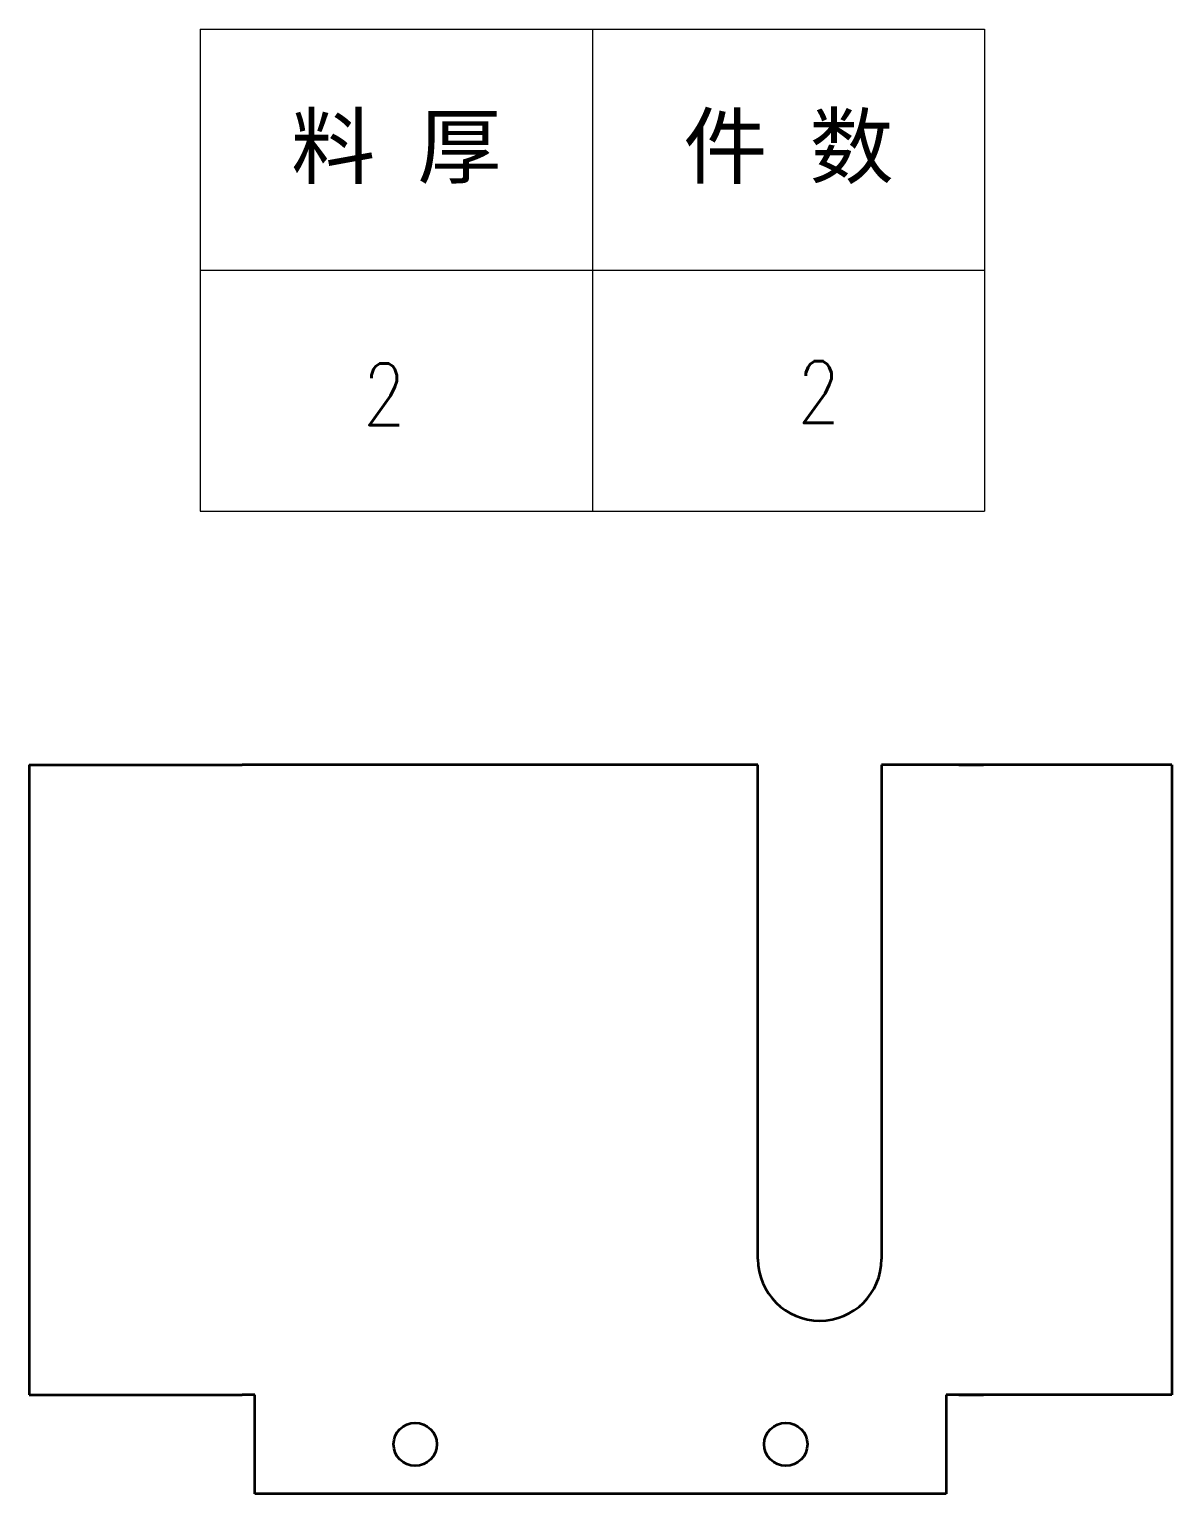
# Model space of a CAD drawing. Header units: millimetres. Extents: x 1333 to 359964, y -52803 to -5704.
# Drawn here: x 173269.9 to 173454.9, y -26067.6 to -25830.5 of the extents above; entities that cross this region are included whole.
import ezdxf
from ezdxf.enums import TextEntityAlignment as Align

# ---------------------------------------------------------------- set-up
doc = ezdxf.new("R2010")
doc.units = ezdxf.units.MM
doc.header["$LTSCALE"] = 0.5
doc.layers.add('标注线', color=3, linetype='Continuous', lineweight=18)
doc.layers.add('粗实线', color=7, linetype='Continuous', lineweight=35)
doc.styles.add('DIM', font='romans.shx', dxfattribs={"width": 0.8, "bigfont": 'bigfont.shx'})
doc.styles.get("Standard").update_dxf_attribs({"font": 'simplex.shx'})

# ---------------------------------------------------------------- blocks, each defined once
blk = doc.blocks.new('*T481')
at = {"color": 0, "linetype": 'ByBlock', "lineweight": -2, "transparency": 16777216}
for p, q in [((0, 0), (127, 0)), ((0, 0), (0, -78)), ((63.5, 0), (63.5, -78)), ((127, 0), (127, -78)), ((0, -39), (127, -39)), ((0, -78), (127, -78))]:
    blk.add_line(p, q, dxfattribs=at)
at = {"color": 0, "transparency": 16777216, "char_height": 10, "width": 60.5, "attachment_point": 5}
for s, insert in [('{\\fSimSun|b0|i0|c134|p2;料 厚}', (31.75, -19.5)), ('{\\fSimSun|b0|i0|c134|p2;件 数}', (95.25, -19.5))]:
    blk.add_mtext(s, dxfattribs=dict(at, insert=insert))
blk = doc.blocks.new('拆图参数')
blk.add_blockref('*T481', (-63.5, 78))
at = {"style": 'DIM', "width": 0.8}
blk.add_attdef('6', text='', height=10, dxfattribs=at).set_placement((-37.13, 18.91), align=Align.MIDDLE_LEFT)
blk.add_attdef('1', text='', height=10, dxfattribs=at).set_placement((36.65, 19.27), align=Align.MIDDLE_CENTER)

msp = doc.modelspace()

# ---------------------------------------------------------------- linework, layer by layer
at = {"layer": '粗实线', "lineweight": 35, "ltscale": 0.1}
for p, q in [((173269.858, -25949.58), (173304.358, -25949.58)), ((173420.358, -25949.58), (173424.358, -25949.58)), ((173269.858, -26051.58), (173304.358, -26051.58)), ((173420.358, -26051.58), (173424.358, -26051.58))]:
    msp.add_line(p, q, dxfattribs=at)
at = {"layer": '粗实线', "lineweight": 35}
for p, q in [((173269.858, -25949.58), (173269.858, -26051.58)), ((173387.858, -25949.58), (173304.358, -25949.58)), ((173387.858, -26029.58), (173387.858, -25949.58)), ((173407.858, -25949.58), (173407.858, -26029.58)), ((173454.858, -25949.58), (173454.858, -26051.58)), ((173418.358, -26067.58), (173306.358, -26067.58))]:
    msp.add_line(p, q, dxfattribs=at)
at = {"layer": '粗实线', "lineweight": 35, "ltscale": 0.3125}
msp.add_line((173454.858, -25949.58), (173407.858, -25949.58), dxfattribs=at)
at = {"layer": '粗实线', "lineweight": 35, "ltscale": 0.05}
for p, q in [((173306.358, -26051.58), (173304.358, -26051.58)), ((173454.858, -26051.58), (173418.358, -26051.58))]:
    msp.add_line(p, q, dxfattribs=at)
at = {"layer": '粗实线', "lineweight": 35, "ltscale": 0.4}
for p, q in [((173306.358, -26067.58), (173306.358, -26051.58)), ((173418.358, -26051.58), (173418.358, -26067.58))]:
    msp.add_line(p, q, dxfattribs=at)
at = {"layer": '粗实线', "lineweight": 35}
for centre in [(173332.358, -26059.58), (173392.358, -26059.58)]:
    msp.add_circle(centre, 3.5, dxfattribs=at)
msp.add_arc((173397.858, -26029.58), 10, 180, 0, dxfattribs=at)

# ---------------------------------------------------------------- block references
at = {"layer": '标注线'}
msp.add_blockref('拆图参数', (173361.036, -25908.478), dxfattribs=at).add_auto_attribs({'1': '2', '6': '2'})

doc.saveas('drawing.dxf')
